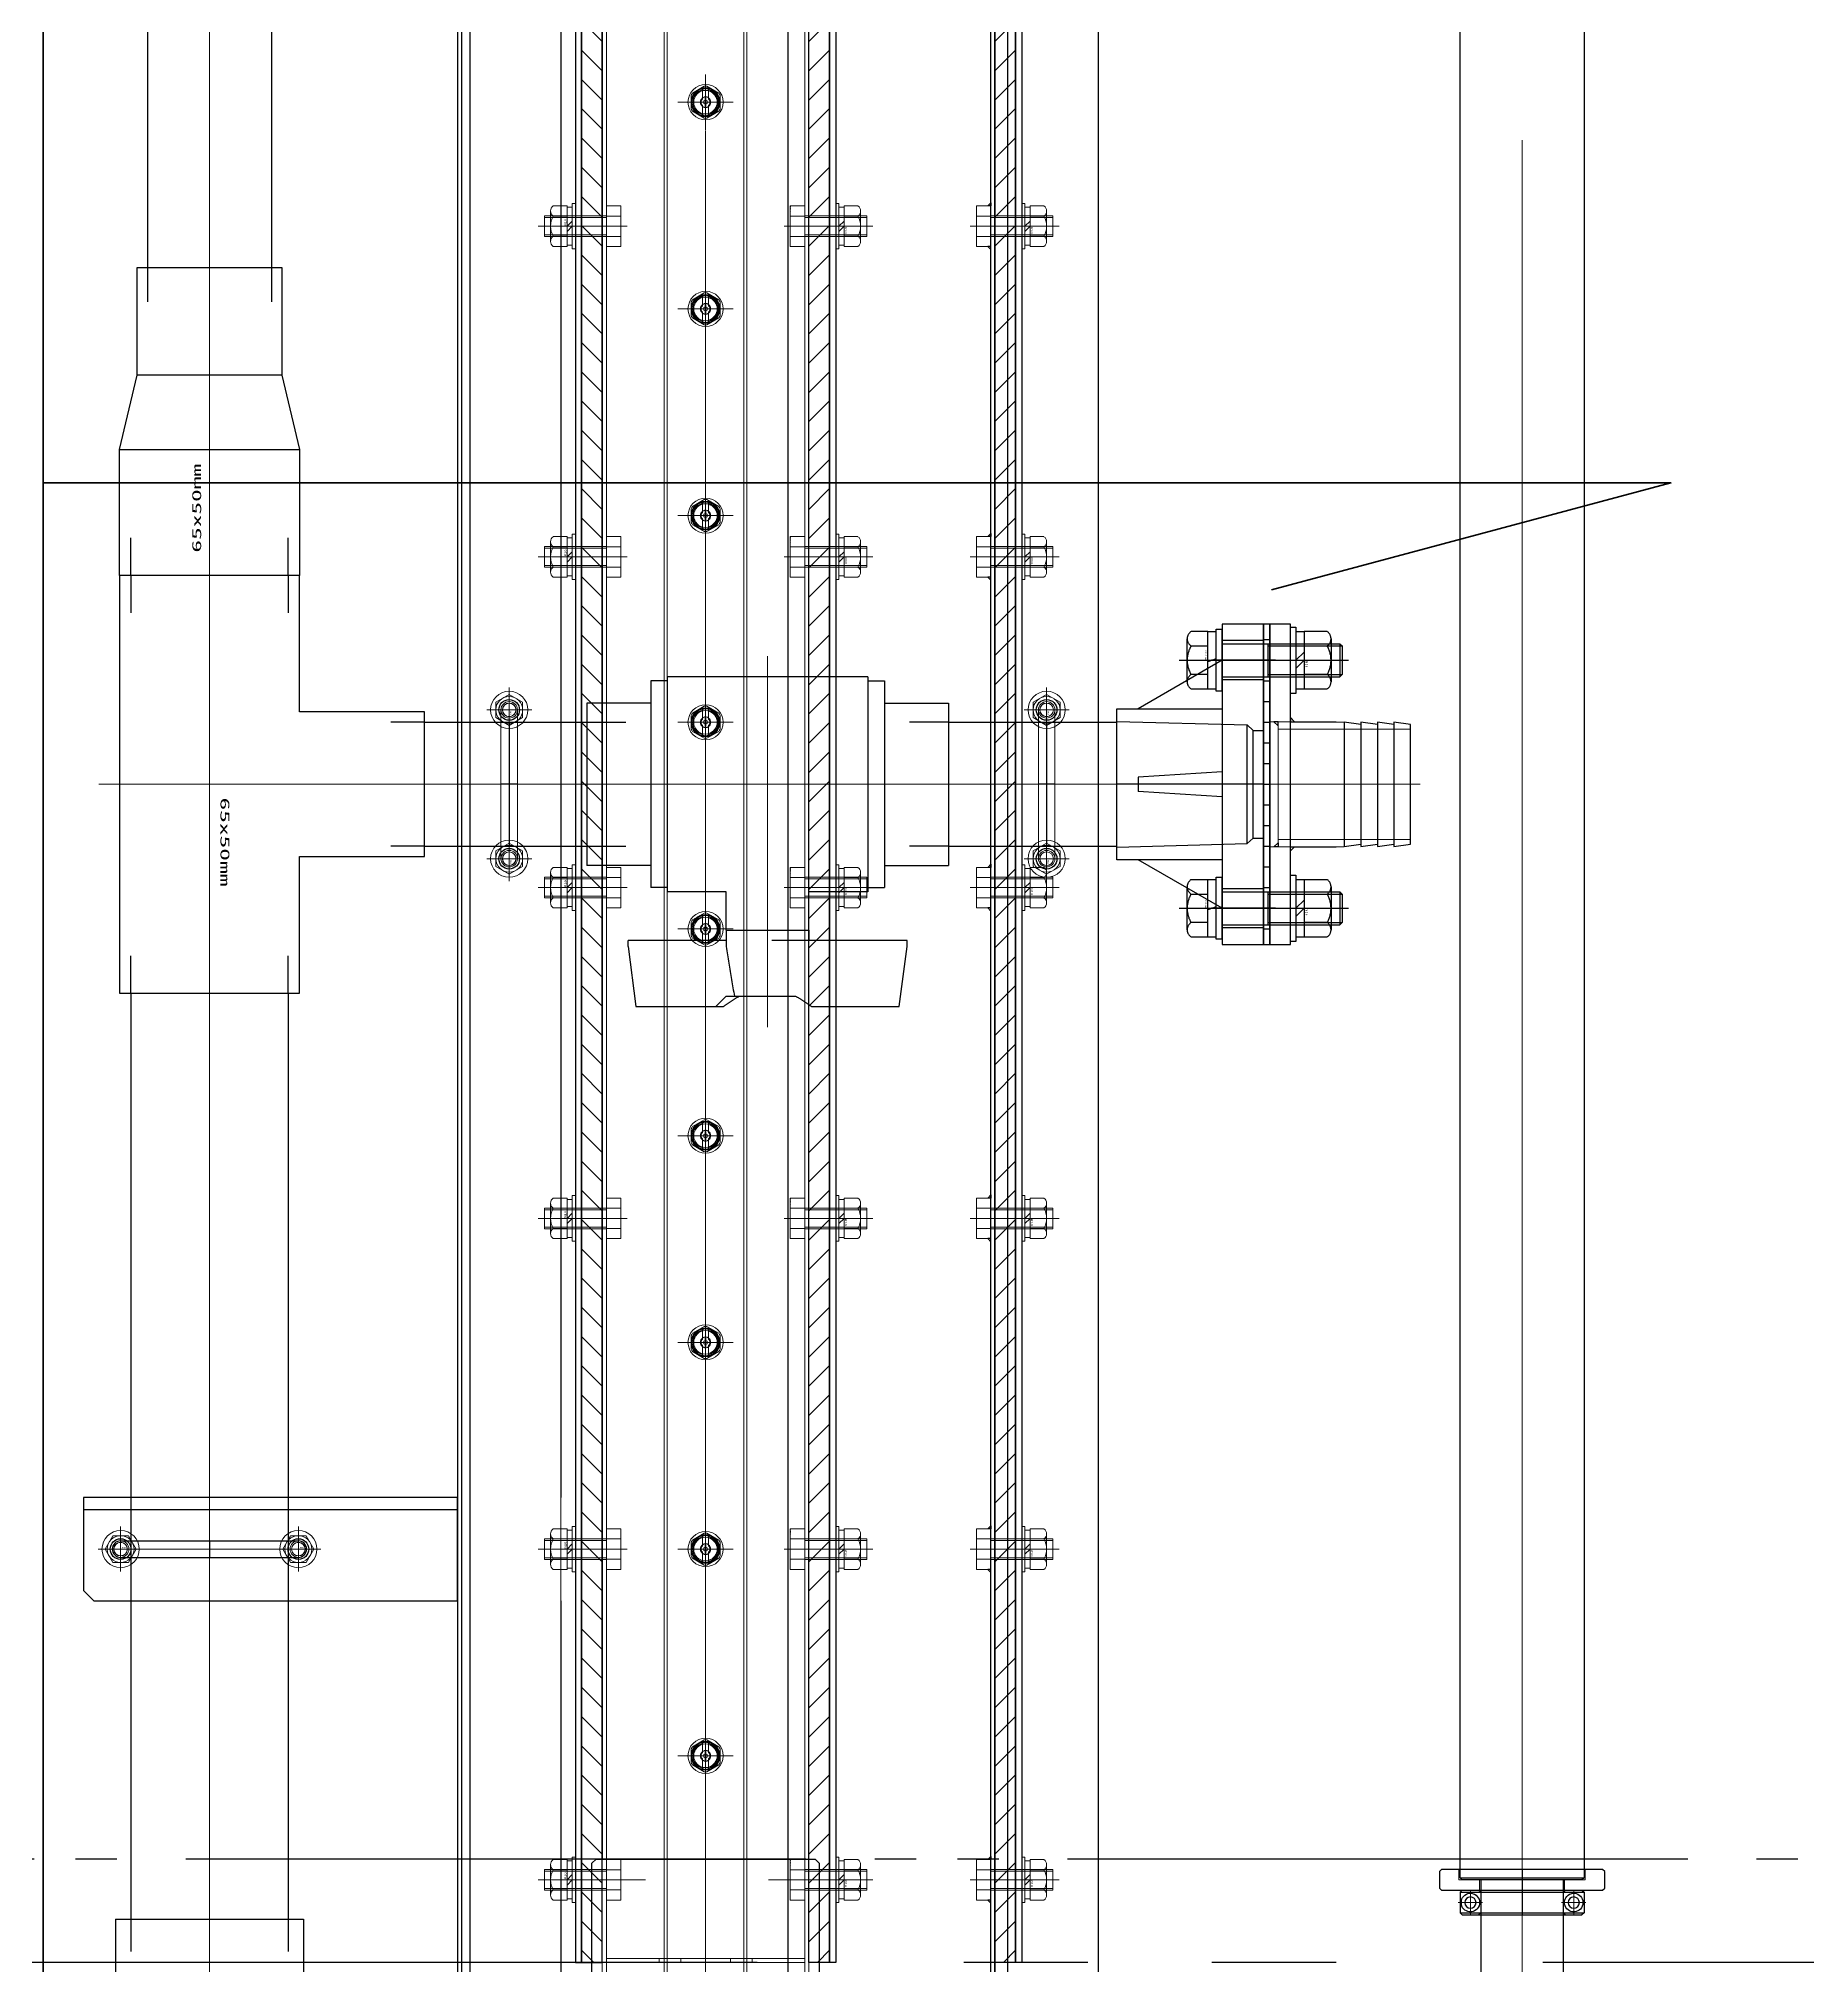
# Model space of a CAD drawing. Units: millimetres at full size. Extents: x -18456 to 18937, y -12290 to 13871.
# Drawn here: x -479 to 2088, y 2220 to 5016 of the extents above; entities that cross this region are included whole.
import ezdxf
from ezdxf.enums import TextEntityAlignment as Align

# ---------------------------------------------------------------- set-up
doc = ezdxf.new("R2010")
doc.units = ezdxf.units.MM
doc.header["$LTSCALE"] = 100
doc.linetypes.add('CHAIN2', pattern=[12, 9, -1, 1, -1])
doc.linetypes.add('DOUBLE_CHAIN2', pattern=[12.8, 9, -1, 0.6, -0.6, 0.6, -1])
for name, color, linetype in [('0-2_0', 2, 'Continuous'), ('0-3_06_PHANTOM', 2, 'DOUBLE_CHAIN2'), ('0-6_10_DRAFT', 1, 'Continuous')]:
    doc.layers.add(name, color=color, linetype=linetype)
for name, color, linetype, lineweight in [('0-7_05_CENTER', 2, 'CHAIN2', 18), ('0-8_04_HIDDEN', 7, 'Continuous', 18), ('1-0', 30, 'Continuous', 70)]:
    doc.layers.add(name, color=color, linetype=linetype, lineweight=lineweight)
doc.styles.add('ＭＳ ゴシック', font='')
doc.styles.get('ＭＳ ゴシック').set_extended_font_data('MS Gothic')

# ---------------------------------------------------------------- blocks, each defined once
blk = doc.blocks.new('A$C62180693_1_1')
at = {"layer": '0-2_0', "color": 134}
blk.add_lwpolyline([(10, 39), (10, -39), (9, -40), (1, -40), (0, -39), (0, 39), (1, 40), (9, 40)], close=True, dxfattribs=at)
at = {"layer": '0-6_10_DRAFT'}
blk.add_line((0, 0), (10, 0), dxfattribs=at)
at = {"layer": '0-8_04_HIDDEN'}
for p, q in [((0, 30.5), (5, 30.5)), ((5, -30.5), (5, 30.5)), ((5, 20.5), (10, 20.5)), ((5, -20.5), (10, -20.5)), ((0, -30.5), (5, -30.5))]:
    blk.add_line(p, q, dxfattribs=at)
blk = doc.blocks.new('A$C10D23A00_1_1')
at = {"layer": '0-2_0', "color": 134}
for p, q in [((-959, 30), (-959, -30)), ((-960, 20), (-1033, 20)), ((-1033, -20), (-960, -20))]:
    blk.add_line(p, q, dxfattribs=at)
blk.add_lwpolyline([(-959, 30), (959, 30), (960, 29), (960, -29), (959, -30), (-959, -30), (-960, -29), (-960, 29)], close=True, dxfattribs=at)
at = {"layer": '0-7_05_CENTER'}
blk.add_line((1081.54, 0), (-1081.54, 0), dxfattribs=at)
blk = doc.blocks.new('SCSPJ40-12b_1')
at = {"layer": '0-2_0'}
for p, q in [((0, 29), (1, 30)), ((0, 29), (0, -29)), ((1, 30), (1, -30)), ((5.03, 29.39), (6.97, 29.39)), ((11, 30), (11, -30)), ((12, 29), (12, -29)), ((12, 0), (12, 0)), ((0, -29), (1, -30)), ((5.03, -29.39), (6.97, -29.39))]:
    blk.add_line(p, q, dxfattribs=at)
for points in [[(1, 30), (11, 30), (12, 29)], [(1, -30), (11, -30), (12, -29)]]:
    blk.add_lwpolyline(points, dxfattribs=at)
for centre in [(6, 25), (6, -25)]:
    blk.add_circle(centre, 2.75, dxfattribs=at)
for centre, start, end in [((6, 25), 102.46791, 77.53209), ((6, -25), 282.46791, 257.53209)]:
    blk.add_arc(centre, 4.5, start, end, dxfattribs=at)
at = {"layer": '0-6_10_DRAFT'}
blk.add_line((0, 0), (12, 0), dxfattribs=at)
at = {"layer": '0-7_05_CENTER'}
for p, q in [((6, 19.17), (6, 30.83)), ((0.17, 25), (11.83, 25)), ((0.17, -25), (11.83, -25)), ((6, -19.17), (6, -30.83))]:
    blk.add_line(p, q, dxfattribs=at)
at = {"layer": '0-8_04_HIDDEN', "color": 2}
for p, q in [((1, 20), (0, 21)), ((1, -20), (0, -21)), ((1, -20), (11, -20)), ((11, -20), (12, -21))]:
    blk.add_line(p, q, dxfattribs=at)
blk.add_lwpolyline([(1, 20), (11, 20), (12, 21)], dxfattribs=at)
blk = doc.blocks.new('A$C199C2282_1')
at = {"layer": '0-2_0', "xscale": -1}
for name, p in [('A$C62180693_1_1', (95, 84.9)), ('SCSPJ40-12b_1', (85, 84.9))]:
    blk.add_blockref(name, p, dxfattribs=at)
at = {"layer": '0-2_0'}
blk.add_blockref('A$C10D23A00_1_1', (1050, 84.9), dxfattribs=at)
blk = doc.blocks.new('A$C73951639_1_1')
at = {"layer": '0-3_06_PHANTOM', "color": 7}
for p, q in [((32, 30.25), (36, 30.05)), ((10, -30.25), (32, -30.25)), ((32, -30.25), (36, -30.05))]:
    blk.add_line(p, q, dxfattribs=at)
for points in [[(10, 77.5), (0, 77.5), (0, -77.5), (10, -77.5)], [(68, 28.95), (60, 30.05), (60, -30.05), (68, -28.95)]]:
    blk.add_lwpolyline(points, close=True, dxfattribs=at)
at = {"layer": '0-3_06_PHANTOM', "color": 3}
for points in [[(4, 30.25), (2, 30.25), (4, 28.25)], [(10, 30.25), (12, 30.25), (10, 32.25)], [(4, -30.25), (2, -30.25), (4, -28.25)], [(10, -30.25), (12, -30.25), (10, -32.25)]]:
    blk.add_lwpolyline(points, close=True, dxfattribs=at)
at = {"layer": '0-3_06_PHANTOM', "color": 7}
for points in [[(10, -30.25), (10, 30.25), (32, 30.25)], [(44, 28.95), (36, 30.05), (36, -30.05), (44, -28.95)], [(52, 28.95), (44, 30.05), (44, -30.05), (52, -28.95)], [(60, 28.95), (52, 30.05), (52, -30.05), (60, -28.95)]]:
    blk.add_lwpolyline(points, dxfattribs=at)
at = {"layer": '0-7_05_CENTER'}
for p, q in [((-8.05, 60), (18.04, 60)), ((0, 0), (72.72, 0)), ((68, 0), (10, 0)), ((-8.05, -60), (18.04, -60))]:
    blk.add_line(p, q, dxfattribs=at)
at = {"layer": '0-8_04_HIDDEN'}
for p, q in [((10, 30.25), (0, 30.25)), ((4, -30.25), (4, 30.25)), ((4, 26.75), (68, 26.75)), ((4, -26.75), (68, -26.75)), ((10, -30.25), (0, -30.25))]:
    blk.add_line(p, q, dxfattribs=at)
blk = doc.blocks.new('A$C4CA70B29_1_1')
at = {"layer": '0-3_06_PHANTOM', "color": 3, "linetype": 'Continuous'}
for p, q in [((-3, 70), (0, 70)), ((-3, 60), (0, 60)), ((-3, 50), (0, 50)), ((-3, 40), (0, 40)), ((-3, 30), (0, 30)), ((-3, 20), (0, 20)), ((-3, 10), (0, 10)), ((-3, 0), (0, 0)), ((-3, -10), (0, -10)), ((-3, -20), (0, -20)), ((-3, -30), (0, -30)), ((-3, -40), (0, -40)), ((-3, -50), (0, -50)), ((-3, -60), (0, -60)), ((-3, -70), (0, -70))]:
    blk.add_line(p, q, dxfattribs=at)
at = {"layer": '0-3_06_PHANTOM', "color": 3}
blk.add_lwpolyline([(0, 77.5), (-3, 77.5), (-3, -77.5), (0, -77.5)], close=True, dxfattribs=at)
blk = doc.blocks.new('M16Nza_1_1')
at = {"layer": '0-3_06_PHANTOM', "color": 7}
for p, q in [((-10.39, 19.6), (10.39, 19.6)), ((-13.85, 17.74), (-13.85, 6.6)), ((-6.92, 6.6), (-6.92, 17.74)), ((6.93, 17.74), (6.93, 6.6)), ((13.85, 6.6), (13.85, 17.74)), ((-4, 6.6), (0, 2.6)), ((0, 6.6), (4, 2.6)), ((14, 6.6), (14, 2.6))]:
    blk.add_line(p, q, dxfattribs=at)
at = {"layer": '0-3_06_PHANTOM', "color": 7, "linetype": 'CHAIN2'}
blk.add_line((0, 0), (0, 19.6), dxfattribs=at)
at = {"layer": '0-3_06_PHANTOM', "color": 7}
blk.add_lwpolyline([(-16, 2.6), (16, 2.6), (16, 0), (-16, 0)], close=True, dxfattribs=at)
blk.add_lwpolyline([(-14, 2.6), (-14, 6.6), (14, 6.6)], dxfattribs=at)
for centre, radius, start, end in [((-10.39, 15.44), 4.16, 33.626, 146.374), ((0, 5.75), 13.85, 60, 120), ((10.39, 15.44), 4.16, 33.626, 146.374)]:
    blk.add_arc(centre, radius, start, end, dxfattribs=at)
at = {"layer": '0-6_10_DRAFT', "style": 'ＭＳ ゴシック', "width": 0.6}
blk.add_text('Ｍ１６', height=1.257, dxfattribs=at).set_placement((0.41, 6.78), align=Align.BOTTOM_LEFT)
blk = doc.blocks.new('A$C598F6B99_1')
at = {"layer": '0-3_06_PHANTOM', "color": 7, "linetype": 'CHAIN2'}
blk.add_line((0, 20.91), (0, -61), dxfattribs=at)
at = {"layer": '0-3_06_PHANTOM', "color": 7}
for p, q in [((-13.85, 15.14), (-13.85, 7)), ((-10.39, 17), (10.39, 17)), ((-6.92, 7), (-6.92, 15.14)), ((6.92, 15.14), (6.92, 7)), ((13.85, 7), (13.85, 15.14)), ((-15, 0), (-15, 3)), ((-15, 3), (15, 3)), ((-15, 0), (15, 0)), ((-14, 3), (-14, 7)), ((-14, 7), (14, 7)), ((-8, 0), (-8, -56.92)), ((0.73, 3), (-0.73, 7)), ((8, 0), (8, -56.92)), ((14, 7), (14, 3)), ((15, 3), (15, 0)), ((8, -22), (-8, -22)), ((-6.92, -22), (-6.92, -58)), ((6.92, -22), (6.92, -58))]:
    blk.add_line(p, q, dxfattribs=at)
for points in [[(8, -56.92), (-8, -56.92), (-6.92, -58)], [(8, -56.92), (6.92, -58), (-6.92, -58)]]:
    blk.add_lwpolyline(points, dxfattribs=at)
for centre, radius, start, end in [((-10.39, 12.84), 4.16, 33.626, 146.374), ((0, 3.15), 13.85, 60, 120), ((10.39, 12.84), 4.16, 33.626, 146.374)]:
    blk.add_arc(centre, radius, start, end, dxfattribs=at)
at = {"layer": '0-6_10_DRAFT', "style": 'ＭＳ ゴシック', "width": 1.5}
blk.add_text('M16x65', height=0.733, dxfattribs=at).set_placement((0.41, 7.48), align=Align.BOTTOM_LEFT)
blk = doc.blocks.new('TSフランジ-JIS10K-50mmb')
at = {"layer": '0-3_06_PHANTOM'}
for p, q in [((-36.5, 71), (36.5, 71)), ((-36.5, 20), (-36.5, 71)), ((36.5, 71), (36.5, 20)), ((-60, 20), (-36.5, 60.7)), ((-6, 20), (-3.5, 60.7)), ((3.5, 60.7), (-3.5, 60.7)), ((6, 20), (3.5, 60.7)), ((60, 20), (36.5, 60.7)), ((77.5, 20), (-77.5, 20)), ((-77.5, 20), (-77.5, 0)), ((77.5, 0), (77.5, 20)), ((-77.5, 0), (77.5, 0))]:
    blk.add_line(p, q, dxfattribs=at)
at = {"layer": '0-3_06_PHANTOM', "linetype": 'CHAIN2'}
for p, q in [((0, 0), (0, 71)), ((-60, -5.65), (-60, 25.28)), ((60, -5.65), (60, 25.28))]:
    blk.add_line(p, q, dxfattribs=at)
at = {"layer": '0-3_06_PHANTOM', "linetype": 'Continuous'}
for p, q in [((-69.5, 0), (-69.5, 20)), ((-50.5, 0), (-50.5, 20)), ((50.5, 0), (50.5, 20)), ((69.5, 0), (69.5, 20))]:
    blk.add_line(p, q, dxfattribs=at)
at = {"layer": '0-6_10_DRAFT'}
for p, q in [((-26, 5), (-26, 0)), ((26, 5), (26, 0))]:
    blk.add_line(p, q, dxfattribs=at)
for points in [[(-30.4, 71), (-28.7, 8), (28.7, 8)], [(30.4, 71), (28.7, 8), (26, 5)], [(-28.7, 8), (-26, 5), (26, 5)]]:
    blk.add_lwpolyline(points, dxfattribs=at)
blk = doc.blocks.new('A$C3D25287D_1_1')
at = {"layer": '0-3_06_PHANTOM', "color": 7}
for p, q in [((0, 30), (81.5, 30)), ((0, -30), (81.5, -30))]:
    blk.add_line(p, q, dxfattribs=at)
at = {"layer": '0-7_05_CENTER'}
blk.add_line((0, 0), (136.5, 0), dxfattribs=at)
at = {"layer": '0-3_06_PHANTOM'}
for name, p, rotation in [('TSフランジ-JIS10K-50mmb', (152.5, 0), 90), ('A$C598F6B99_1', (132.5, 60), 90), ('M16Nza_1_1', (165.5, 60), 270), ('A$C598F6B99_1', (132.5, -60), 90), ('M16Nza_1_1', (165.5, -60), 270)]:
    blk.add_blockref(name, p, dxfattribs=dict(at, rotation=rotation))
for name in ['A$C73951639_1_1', 'A$C4CA70B29_1_1']:
    blk.add_blockref(name, (155.5, 0), dxfattribs=at)
blk = doc.blocks.new('径違いソケット(RS)-65mm×50mma_1_1')
at = {"layer": '0-3_06_PHANTOM'}
for p, q in [((0, -43.5), (0, 43.5)), ((0, 43.5), (61, 43.5)), ((61, 43.5), (97, 35)), ((61, 43.5), (61, -43.5)), ((97, -35), (97, 35)), ((97, -35), (61, -43.5)), ((149, -35), (97, -35)), ((61, -43.5), (0, -43.5))]:
    blk.add_line(p, q, dxfattribs=at)
blk.add_lwpolyline([(97, 35), (149, 35), (149, -35)], dxfattribs=at)
at = {"layer": '0-6_10_DRAFT'}
for p, q in [((0, 38), (18.24, 38)), ((149, 30), (132.36, 30)), ((149, -30), (132.36, -30)), ((0, -38), (18.24, -38))]:
    blk.add_line(p, q, dxfattribs=at)
at = {"layer": '0-7_05_CENTER'}
blk.add_line((149, 0), (0, 0), dxfattribs=at)
at = {"layer": '0-6_10_DRAFT', "style": 'ＭＳ ゴシック', "width": 2.05}
blk.add_text('65x50mm', height=4.399, dxfattribs=at).set_placement((11.07, 2.71), align=Align.BOTTOM_LEFT)
blk = doc.blocks.new('径違いチーズ(TS-T)-65mm×50mma_1_1')
at = {"layer": '0-3_06_PHANTOM'}
for p, q in [((-35, 104), (-35, 43.5)), ((35, 104), (-35, 104)), ((35, 43.5), (35, 104)), ((-101, 43.5), (-101, -43.5)), ((-35, 43.5), (-101, 43.5)), ((101, 43.5), (35, 43.5)), ((101, -43.5), (101, 43.5)), ((-101, -43.5), (101, -43.5))]:
    blk.add_line(p, q, dxfattribs=at)
at = {"layer": '0-6_10_DRAFT'}
for p, q in [((-30, 104), (-30, 87.77)), ((30, 104), (30, 87.77)), ((-101, 38), (-82.99, 38)), ((101, 38), (82.99, 38)), ((-101, -38), (-82.99, -38)), ((101, -38), (82.99, -38))]:
    blk.add_line(p, q, dxfattribs=at)
at = {"layer": '0-7_05_CENTER'}
for p, q in [((0, -53.5), (0, 104)), ((-101, 0), (101, 0))]:
    blk.add_line(p, q, dxfattribs=at)
at = {"layer": '0-6_10_DRAFT', "style": 'ＭＳ ゴシック', "width": 2.05}
blk.add_text('65x50mm', height=4.399, dxfattribs=at).set_placement((6.39, 4.01), align=Align.BOTTOM_LEFT)
blk = doc.blocks.new('プレハブジョイント-ソケット形-65mma_1_1')
at = {"layer": '0-3_06_PHANTOM'}
for p, q in [((-60, 66.5), (-102, 66.5)), ((-102, -66.5), (-102, 66.5)), ((-60, -66.5), (-60, 66.5)), ((-102, 57), (-112, 57)), ((-112, 57), (-112, -57)), ((-60, 64), (-56.34, 62.38)), ((-51, -54.15), (-51, 54.15)), ((-164, 45.5), (-118, 45.5)), ((-164, -45.5), (-164, 45.5)), ((0, 44), (-51, 44)), ((0, -44), (0, 44)), ((-164, -45.5), (-118, -45.5)), ((-51, -44), (0, -44)), ((-102, -57), (-112, -57)), ((-60, -64), (-56.34, -62.38)), ((-102, -66.5), (-60, -66.5))]:
    blk.add_line(p, q, dxfattribs=at)
for centre, radius, start, end in [((-60, 54.15), 9, 0, 66.03751), ((-118, 51.5), 6, 270, 0), ((-118, -51.5), 6, 0, 90), ((-60, -54.15), 9, 293.96249, 0)]:
    blk.add_arc(centre, radius, start, end, dxfattribs=at)
at = {"layer": '0-6_10_DRAFT'}
for p, q in [((-164, 38), (-148.37, 38)), ((-15.63, 38), (0, 38)), ((-164, -38), (-148.37, -38)), ((-15.63, -38), (0, -38))]:
    blk.add_line(p, q, dxfattribs=at)
at = {"layer": '0-7_05_CENTER'}
blk.add_line((0, 0), (-164, 0), dxfattribs=at)
at = {"layer": '0-6_10_DRAFT', "style": 'ＭＳ ゴシック', "width": 2.2}
blk.add_text('65mm', height=4.399, dxfattribs=at).set_placement((-38.32, 2.86), align=Align.BOTTOM_LEFT)
blk = doc.blocks.new('コンパクトボールバルブ27型-ソケット形-50mma_1_1')
at = {"layer": '0-3_06_PHANTOM'}
for p, q in [((-67.5, 78.5), (-63.68, 107.5)), ((-63.68, 107.5), (-21.3, 107.5)), ((-25, 107.5), (-20, 102.5)), ((-20, 102.5), (13.53, 102.5)), ((-67.5, 78.5), (-67.5, 75.5)), ((-20, 75.5), (-67.5, 75.5)), ((-20, 70.5), (-20, 78.5)), ((67.5, 75.5), (2.09, 75.5)), ((20, 70.5), (20, 75.5)), ((67.5, 78.5), (67.5, 75.5)), ((-20, 70.5), (-20, 52)), ((-20, 70.5), (20, 70.5)), ((20, 70.5), (20, 52)), ((-56.5, -50), (-56.5, 50)), ((-48.5, 50), (-56.5, 50)), ((-20, 52), (-48.5, 52)), ((-48.5, -52), (-48.5, 52)), ((48.5, 52), (20, 52)), ((48.5, -52), (48.5, 52)), ((48.5, 50), (56.5, 50)), ((56.5, -50), (56.5, 50)), ((-87.5, -39.25), (-87.5, 39.25)), ((-56.5, 39.25), (-87.5, 39.25)), ((56.5, 39.25), (87.5, 39.25)), ((87.5, -39.25), (87.5, 39.25)), ((-56.5, -39.25), (-87.5, -39.25)), ((56.5, -39.25), (87.5, -39.25)), ((-48.5, -50), (-56.5, -50)), ((48.5, -52), (-48.5, -52)), ((48.5, -50), (56.5, -50))]:
    blk.add_line(p, q, dxfattribs=at)
for points in [[(-13.53, 102.5), (-13.78, 102.64), (-14.03, 102.78), (-14.29, 102.92), (-14.54, 103.06), (-14.79, 103.2), (-15.04, 103.35), (-15.29, 103.49), (-15.54, 103.64), (-15.79, 103.79), (-16.03, 103.94), (-16.28, 104.09), (-16.52, 104.24), (-16.77, 104.4), (-17.01, 104.55), (-17.26, 104.71), (-17.5, 104.86), (-17.74, 105.02), (-17.98, 105.18), (-18.22, 105.34), (-18.46, 105.5), (-18.7, 105.66), (-18.94, 105.83), (-19.18, 105.99), (-19.42, 106.16), (-19.65, 106.32), (-19.89, 106.49), (-20.13, 106.65), (-20.36, 106.82), (-20.6, 106.99), (-20.83, 107.16), (-21.07, 107.33), (-21.3, 107.5)], [(13.53, 102.5), (13.78, 102.64), (14.03, 102.78), (14.29, 102.92), (14.54, 103.06), (14.79, 103.2), (15.04, 103.35), (15.29, 103.49), (15.54, 103.64), (15.79, 103.79), (16.03, 103.94), (16.28, 104.09), (16.52, 104.24), (16.77, 104.4), (17.01, 104.55), (17.26, 104.71), (17.5, 104.86), (17.74, 105.02), (17.98, 105.18), (18.22, 105.34), (18.46, 105.5), (18.7, 105.66), (18.94, 105.83), (19.18, 105.99), (19.42, 106.16), (19.65, 106.32), (19.89, 106.49), (20.13, 106.65), (20.36, 106.82), (20.6, 106.99), (20.83, 107.16), (21.07, 107.33), (21.3, 107.5)], [(21.3, 107.5), (63.68, 107.5), (67.5, 78.5)], [(-20, 78.5), (-19.84, 79.5), (-19.67, 80.5), (-19.51, 81.5), (-19.35, 82.5), (-19.18, 83.5), (-19.02, 84.5), (-18.86, 85.5), (-18.69, 86.5), (-18.53, 87.5), (-18.37, 88.5), (-18.2, 89.5), (-18.04, 90.5), (-17.87, 91.5), (-17.71, 92.5), (-17.55, 93.5), (-17.38, 94.5), (-17.22, 95.5), (-17.06, 96.5), (-16.89, 97.5), (-16.73, 98.5), (-16.57, 99.5), (-16.4, 100.5), (-16.24, 101.5), (-16.08, 102.5)]]:
    blk.add_lwpolyline(points, dxfattribs=at)
at = {"layer": '0-6_10_DRAFT'}
for p, q in [((-87.5, 30), (-68.63, 30)), ((87.5, 30), (68.63, 30)), ((-87.5, -30), (-68.63, -30)), ((87.5, -30), (68.63, -30))]:
    blk.add_line(p, q, dxfattribs=at)
at = {"layer": '0-7_05_CENTER'}
for p, q in [((0, -62), (0, 117.5)), ((87.5, 0), (-87.5, 0))]:
    blk.add_line(p, q, dxfattribs=at)
blk = doc.blocks.new('A$C3C656437_1_1')
at = {"layer": '0-3_06_PHANTOM', "color": 7}
for p, q in [((549, 1958), (101, 1958)), ((1414, 1950), (900, 1950)), ((1414, 1890), (900, 1890)), ((549, 1882), (101, 1882)), ((620, 1816), (620, 1737.5)), ((680, 1816), (680, 1737.5))]:
    blk.add_line(p, q, dxfattribs=at)
at = {"layer": '0-6_10_DRAFT'}
for p, q in [((680, 1775), (620, 1775)), ((680, 1515), (620, 1515))]:
    blk.add_line(p, q, dxfattribs=at)
at = {"layer": '0-7_05_CENTER'}
for p, q in [((549, 1920), (-93, 1920)), ((1414, 1920), (900, 1920)), ((650, 1816), (650, 1737.5))]:
    blk.add_line(p, q, dxfattribs=at)
at = {"layer": '0-3_06_PHANTOM'}
for name, p, rotation in [('プレハブジョイント-ソケット形-65mma_1_1', (-63, 1920), 180), ('径違いチーズ(TS-T)-65mm×50mma_1_1', (650, 1920), 180), ('A$C3D25287D_1_1', (650, 1562.5), 270)]:
    blk.add_blockref(name, p, dxfattribs=dict(at, rotation=rotation))
blk.add_blockref('径違いソケット(RS)-65mm×50mma_1_1', (751, 1920), dxfattribs=at)
at = {"layer": '0-3_06_PHANTOM', "xscale": -1, "rotation": 90}
blk.add_blockref('コンパクトボールバルブ27型-ソケット形-50mma_1_1', (650, 1650), dxfattribs=at)
blk = doc.blocks.new('8b_1_1')
at = {"layer": '0-8_04_HIDDEN', "color": 2, "linetype": 'CHAIN2'}
for p, q in [((0, -10.87), (0, 10.87)), ((10.87, 0), (-10.87, 0))]:
    blk.add_line(p, q, dxfattribs=at)
at = {"layer": '0-8_04_HIDDEN', "color": 2}
for p, q in [((-3.75, 6.49), (-7.5, 0)), ((-7.5, 0), (-3.75, -6.49)), ((3.75, 6.49), (-3.75, 6.49)), ((3.75, 6.49), (-3.75, 6.49)), ((7.5, 0), (3.75, 6.49)), ((3.75, -6.49), (7.5, 0)), ((-3.75, -6.49), (3.75, -6.49)), ((-3.75, -6.49), (3.75, -6.49))]:
    blk.add_line(p, q, dxfattribs=at)
for points in [[(-3.75, 6.49), (-7.5, 0), (-3.75, -6.49)], [(3.75, -6.49), (7.5, 0), (3.75, 6.49)]]:
    blk.add_lwpolyline(points, dxfattribs=at)
for radius in [9, 6.5, 4, 3.25]:
    blk.add_circle((0, 0), radius, dxfattribs=at)
at = {"layer": '0-6_10_DRAFT', "style": 'ＭＳ ゴシック', "width": 1.75}
blk.add_text('M8', height=0.733, dxfattribs=at).set_placement((0.76, 0.14), align=Align.BOTTOM_LEFT)
blk = doc.blocks.new('A$C097F7B44_1_1')
at = {"layer": '0-2_0'}
for p, q in [((-86, 4), (0, 4)), ((-86, -4), (0, -4))]:
    blk.add_line(p, q, dxfattribs=at)
at = {"layer": '0-2_0', "color": 134}
for centre, start, end in [((-86, 0), 90, 270), ((0, 0), 270, 90)]:
    blk.add_arc(centre, 4, start, end, dxfattribs=at)
at = {"layer": '0-6_10_DRAFT'}
blk.add_line((-43, 4), (-43, -4), dxfattribs=at)
at = {"layer": '0-7_05_CENTER'}
for p, q in [((6.64, 0), (-92.64, 0)), ((-86, -6.7), (-86, 6.7)), ((0, -6.7), (0, 6.7))]:
    blk.add_line(p, q, dxfattribs=at)
at = {"layer": '0-8_04_HIDDEN', "color": 2}
for centre in [(-86, 0), (0, 0)]:
    blk.add_circle(centre, 3.32, dxfattribs=at)
for centre, start, end in [((-86, 0), 270, 90), ((0, 0), 90, 270)]:
    blk.add_arc(centre, 4, start, end, dxfattribs=at)
at = {"layer": '0-8_04_HIDDEN'}
for p in [(-86, 0), (0, 0)]:
    blk.add_blockref('8b_1_1', p, dxfattribs=at)
blk = doc.blocks.new('A$C668E7CA1_1_1')
at = {"layer": '0-6_10_DRAFT'}
blk.add_line((0, 4), (0, -4), dxfattribs=at)
at = {"layer": '0-7_05_CENTER'}
for p, q in [((42.64, 0), (-42.64, 0)), ((-36, -6.7), (-36, 6.7)), ((36, -6.7), (36, 6.7))]:
    blk.add_line(p, q, dxfattribs=at)
at = {"layer": '0-8_04_HIDDEN', "color": 2}
for p, q in [((-36, 4), (36, 4)), ((-36, -4), (36, -4))]:
    blk.add_line(p, q, dxfattribs=at)
for centre in [(-36, 0), (36, 0)]:
    blk.add_circle(centre, 3.32, dxfattribs=at)
at = {"layer": '0-8_04_HIDDEN'}
for centre, start, end in [((-36, 0), 90, 270), ((36, 0), 270, 90)]:
    blk.add_arc(centre, 4, start, end, dxfattribs=at)
at = {"layer": '0-8_04_HIDDEN', "color": 2}
for centre, start, end in [((-36, 0), 270, 90), ((36, 0), 90, 270)]:
    blk.add_arc(centre, 4, start, end, dxfattribs=at)
blk = doc.blocks.new('A$C491D668A_1_1')
at = {"layer": '0-2_0'}
for p in [(-72, 0), (0, 0)]:
    blk.add_blockref('8b_1_1', p, dxfattribs=at)
at = {"layer": '0-8_04_HIDDEN'}
blk.add_blockref('A$C668E7CA1_1_1', (-36, 0), dxfattribs=at)
blk = doc.blocks.new('A$C457F5408_1_1')
at = {"layer": '0-2_0', "color": 134}
for p, q in [((15, 2120), (15, 275)), ((-35, 2075), (-35, 25)), ((-29, 2075), (-29, 25)), ((225, 2075), (225, 25)), ((231, 2075), (231, 25)), ((275, 2075), (275, 25)), ((-35, 269), (-216, 269)), ((15, 225), (15, -20))]:
    blk.add_line(p, q, dxfattribs=at)
blk.add_lwpolyline([(-35, 225), (-35, 275), (-216, 275), (-216, 230), (-211, 225)], close=True, dxfattribs=at)
for centre in [(-10, 656), (250, 656), (-10, 584), (250, 584), (-198, 250), (-112, 250)]:
    blk.add_circle(centre, 5, dxfattribs=at)
at = {"layer": '0-7_05_CENTER'}
for p, q in [((-10, 665.34), (-10, 646.66)), ((250, 665.34), (250, 646.66)), ((-0.66, 656), (-19.34, 656)), ((259.34, 656), (240.66, 656)), ((-10, 593.34), (-10, 574.66)), ((250, 593.34), (250, 574.66)), ((-0.66, 584), (-19.34, 584)), ((259.34, 584), (240.66, 584)), ((-198, 240.66), (-198, 259.34)), ((-112, 240.66), (-112, 259.34)), ((-207.34, 250), (-188.66, 250)), ((-121.34, 250), (-102.66, 250))]:
    blk.add_line(p, q, dxfattribs=at)
at = {"layer": '0-8_04_HIDDEN'}
blk.add_line((15, 275), (15, 225), dxfattribs=at)
blk = doc.blocks.new('A$C54E27890_1')
at = {"layer": '0-2_0'}
for name, p, rotation in [('A$C457F5408_1_1', (0, -17), 270), ('A$C097F7B44_1_1', (250, 95), 270), ('A$C491D668A_1_1', (584, -7), 180), ('A$C491D668A_1_1', (584, -267), 180)]:
    blk.add_blockref(name, p, dxfattribs=dict(at, rotation=rotation))
blk = doc.blocks.new('M10Nza_1_1')
at = {"layer": '0-8_04_HIDDEN'}
for p, q in [((-9.8, 4), (-9.8, 10.69)), ((-7.35, 12), (7.35, 12)), ((-4.9, 4), (-4.9, 10.69)), ((4.9, 10.69), (4.9, 4)), ((9.8, 10.69), (9.8, 4)), ((-9.8, 4), (9.8, 4)), ((-9.2, 1.5), (-9.2, 4)), ((0, 1.5), (-2.5, 4)), ((0, 4), (2.5, 1.5)), ((9.2, 4), (9.2, 1.5))]:
    blk.add_line(p, q, dxfattribs=at)
at = {"layer": '0-8_04_HIDDEN', "linetype": 'CHAIN2'}
blk.add_line((0, 12), (0, 0), dxfattribs=at)
at = {"layer": '0-8_04_HIDDEN'}
blk.add_lwpolyline([(-11, 1.5), (11, 1.5), (11, 0), (-11, 0)], close=True, dxfattribs=at)
for centre, radius, start, end in [((-7.35, 9.06), 2.94, 33.626, 146.374), ((0, 2.2), 9.8, 60, 120), ((7.35, 9.06), 2.94, 33.626, 146.374)]:
    blk.add_arc(centre, radius, start, end, dxfattribs=at)
at = {"layer": '0-6_10_DRAFT', "style": 'ＭＳ ゴシック', "width": 1.8}
blk.add_text('M10', height=0.916, dxfattribs=at).set_placement((0.26, 4.12), align=Align.BOTTOM_LEFT)
blk = doc.blocks.new('A$C742A68D0_1')
at = {"layer": '0-8_04_HIDDEN', "linetype": 'CHAIN2'}
blk.add_line((0, -33), (0, 10), dxfattribs=at)
at = {"layer": '0-8_04_HIDDEN'}
for p, q in [((-9.81, 7), (9.81, 7)), ((-9.81, 0), (-9.81, 7)), ((-9.81, 0), (9.81, 0)), ((-5, -30), (-5, 0)), ((-4.91, 0), (-4.91, 7)), ((-4.19, -30), (-4.19, 0)), ((4.19, -30), (4.19, 0)), ((4.91, 0), (4.91, 7)), ((5, -30), (5, 0)), ((9.81, 0), (9.81, 7)), ((-5, -30), (5, -30))]:
    blk.add_line(p, q, dxfattribs=at)
at = {"layer": '0-6_10_DRAFT', "style": 'ＭＳ ゴシック', "width": 1.85}
blk.add_text('BT-M10x30L', height=0.22, dxfattribs=at).set_placement((6.81, 6.66), align=Align.BOTTOM_LEFT)
blk = doc.blocks.new('A$C0B00724F_1')
at = {"layer": '0-2_0', "color": 134}
for p, q in [((1980, 90), (80, 90)), ((80, -10), (1980, -10))]:
    blk.add_line(p, q, dxfattribs=at)
blk.add_lwpolyline([(78, -15), (-18, -15), (-20, -13), (-20, 93), (-18, 95), (78, 95), (80, 93), (80, -13)], close=True, dxfattribs=at)
at = {"layer": '0-7_05_CENTER'}
for p, q in [((230, 95.46), (230, 82.43)), ((390, 95.46), (390, 82.43)), ((550, 95.46), (550, 82.43)), ((710, 95.46), (710, 82.43)), ((870, 95.46), (870, 82.43)), ((70, 69.08), (70, 82.43)), ((16.24, 40), (2043.76, 40)), ((70, 9.54), (70, -2.43)), ((230, -15.46), (230, -2.43)), ((390, -15.46), (390, -2.43)), ((550, -15.46), (550, -2.43)), ((710, -15.46), (710, -2.43)), ((870, -15.46), (870, -2.43))]:
    blk.add_line(p, q, dxfattribs=at)
at = {"layer": '0-8_04_HIDDEN'}
for p, q in [((2035, 88), (25, 88)), ((30, 88), (30, -8)), ((32, 88), (32, -8)), ((30, 62.5), (32, 62.5)), ((30, 52), (32, 52)), ((30, 28), (32, 28)), ((30, 17.5), (32, 17.5)), ((25, -8), (2035, -8)), ((25, -10), (80, -10))]:
    blk.add_line(p, q, dxfattribs=at)
blk.add_lwpolyline([(80, 90), (25, 90), (25, -10)], dxfattribs=at)
at = {"layer": '0-8_04_HIDDEN', "rotation": 180}
for p in [(70, 88), (230, 88), (390, 88), (550, 88), (710, 88), (870, 88)]:
    blk.add_blockref('A$C742A68D0_1', p, dxfattribs=at)
at = {"layer": '0-8_04_HIDDEN'}
for p in [(70, -8), (230, -8), (390, -8), (550, -8), (710, -8), (870, -8)]:
    blk.add_blockref('A$C742A68D0_1', p, dxfattribs=at)
blk = doc.blocks.new('A$C6E8C5BCD_1')
at = {"layer": '0-2_0', "color": 3}
for p, q in [((-979.95, -10), (-989.95, 0)), ((-965.81, -10), (-975.81, 0)), ((-951.67, -10), (-961.67, 0)), ((-937.52, -10), (-947.52, 0)), ((-923.38, -10), (-933.38, 0)), ((-909.24, -10), (-919.24, 0)), ((-895.1, -10), (-905.1, 0)), ((-880.95, -10), (-890.95, 0)), ((-866.81, -10), (-876.81, 0)), ((-852.67, -10), (-862.67, 0)), ((-838.53, -10), (-848.53, 0)), ((-824.39, -10), (-834.39, 0)), ((-810.24, -10), (-820.24, 0)), ((-796.1, -10), (-806.1, 0)), ((-781.96, -10), (-791.96, 0)), ((-767.82, -10), (-777.82, 0)), ((-753.68, -10), (-763.68, 0)), ((-739.53, -10), (-749.53, 0)), ((-725.39, -10), (-735.39, 0)), ((-711.25, -10), (-721.25, 0)), ((-697.11, -10), (-707.11, 0)), ((-682.96, -10), (-692.96, 0)), ((-668.82, -10), (-678.82, 0)), ((-654.68, -10), (-664.68, 0)), ((-640.54, -10), (-650.54, 0)), ((-626.4, -10), (-636.4, 0)), ((-612.25, -10), (-622.25, 0)), ((-598.11, -10), (-608.11, 0)), ((-583.97, -10), (-593.97, 0)), ((-569.83, -10), (-579.83, 0)), ((-555.69, -10), (-565.69, 0)), ((-541.54, -10), (-551.54, 0)), ((-527.4, -10), (-537.4, 0)), ((-513.26, -10), (-523.26, 0)), ((-499.12, -10), (-509.12, 0)), ((-484.97, -10), (-494.97, 0)), ((-470.83, -10), (-480.83, 0)), ((-456.69, -10), (-466.69, 0)), ((-442.55, -10), (-452.55, 0)), ((-428.41, -10), (-438.41, 0)), ((-414.26, -10), (-424.26, 0)), ((-400.12, -10), (-410.12, 0)), ((-385.98, -10), (-395.98, 0)), ((-371.84, -10), (-381.84, 0)), ((-357.7, -10), (-367.7, 0)), ((-343.55, -10), (-353.55, 0)), ((-329.41, -10), (-339.41, 0)), ((-315.27, -10), (-325.27, 0)), ((-301.13, -10), (-311.13, 0)), ((-286.98, -10), (-296.98, 0)), ((-272.84, -10), (-282.84, 0)), ((-258.7, -10), (-268.7, 0)), ((-244.56, -10), (-254.56, 0)), ((-230.42, -10), (-240.42, 0)), ((-216.27, -10), (-226.27, 0)), ((-202.13, -10), (-212.13, 0)), ((-187.99, -10), (-197.99, 0)), ((-173.85, -10), (-183.85, 0)), ((-159.71, -10), (-169.71, 0)), ((-145.56, -10), (-155.56, 0)), ((-131.42, -10), (-141.42, 0)), ((-117.28, -10), (-127.28, 0)), ((-103.14, -10), (-113.14, 0)), ((-88.99, -10), (-98.99, 0)), ((-74.85, -10), (-84.85, 0)), ((-60.71, -10), (-70.71, 0)), ((-994.09, -10), (-1000, -4.09))]:
    blk.add_line(p, q, dxfattribs=at)
blk.add_lwpolyline([(1000, 0), (1000, -10), (-1000, -10), (-1000, 0)], close=True, dxfattribs=at)
at = {"layer": '0-7_05_CENTER'}
for p, q in [((-960, 3.94), (-960, -13.51)), ((-800, 3.94), (-800, -13.51)), ((-640, 3.94), (-640, -13.51)), ((-480, 3.94), (-480, -13.51)), ((-320, 3.94), (-320, -13.51)), ((-160, 3.94), (-160, -13.51))]:
    blk.add_line(p, q, dxfattribs=at)
blk = doc.blocks.new('A$C4147621A_1')
at = {"layer": '0-2_0', "color": 134}
blk.add_lwpolyline([(1000, 0), (1000, -3), (-1000, -3), (-1000, 0)], close=True, dxfattribs=at)
at = {"layer": '0-7_05_CENTER'}
for p, q in [((-960, 2.83), (-960, -5.76)), ((-800, 2.83), (-800, -5.76)), ((-640, 2.83), (-640, -5.76)), ((-480, 2.83), (-480, -5.76)), ((-320, 2.83), (-320, -5.76)), ((-160, 2.83), (-160, -5.76))]:
    blk.add_line(p, q, dxfattribs=at)
blk = doc.blocks.new('A$C003B6CA5_1')
at = {"layer": '0-7_05_CENTER'}
for p, q in [((-900, -13.37), (-900, 13.37)), ((-800, -13.37), (-800, 13.37)), ((-700, -13.37), (-700, 13.37)), ((-600, -13.37), (-600, 13.37)), ((-500, -13.37), (-500, 13.37)), ((-400, -13.37), (-400, 13.37)), ((-300, -13.37), (-300, 13.37)), ((-200, -13.37), (-200, 13.37)), ((-100, -13.37), (-100, 13.37)), ((-100, -13.37), (-100, 13.37)), ((-886.63, 0), (-913.37, 0)), ((-786.63, 0), (-813.37, 0)), ((-686.63, 0), (-713.37, 0)), ((-586.63, 0), (-613.37, 0)), ((-486.63, 0), (-513.37, 0)), ((-386.63, 0), (-413.37, 0)), ((-286.63, 0), (-313.37, 0)), ((-186.63, 0), (-213.37, 0)), ((-86.63, 0), (-113.37, 0)), ((-86.63, 0), (-113.37, 0))]:
    blk.add_line(p, q, dxfattribs=at)
at = {"layer": '0-8_04_HIDDEN'}
for p, q in [((1100, 18.5), (-1150, 18.5)), ((-1150, -18.5), (1100, -18.5))]:
    blk.add_line(p, q, dxfattribs=at)
blk.add_lwpolyline([(1100, -20), (-1150, -20), (-1150, 20), (1100, 20)], close=True, dxfattribs=at)
for centre, radius in [((-900, 0), 8.5), ((-900, 0), 7), ((-900, 0), 6.58), ((-900, 0), 5.72), ((-800, 0), 8.5), ((-800, 0), 7), ((-800, 0), 6.58), ((-800, 0), 5.72), ((-700, 0), 8.5), ((-700, 0), 7), ((-700, 0), 6.58), ((-700, 0), 5.72), ((-600, 0), 8.5), ((-600, 0), 7), ((-600, 0), 6.58), ((-600, 0), 5.72), ((-500, 0), 8.5), ((-500, 0), 7), ((-500, 0), 6.58), ((-500, 0), 5.72), ((-400, 0), 8.5), ((-400, 0), 7), ((-400, 0), 6.58), ((-400, 0), 5.72), ((-300, 0), 8.5), ((-300, 0), 7), ((-300, 0), 6.58), ((-300, 0), 5.72), ((-200, 0), 8.5), ((-200, 0), 7), ((-200, 0), 6.58), ((-200, 0), 5.72), ((-100, 0), 8.5), ((-100, 0), 8.5), ((-100, 0), 7), ((-100, 0), 7), ((-100, 0), 6.58), ((-100, 0), 6.58), ((-100, 0), 5.72), ((-100, 0), 5.72)]:
    blk.add_circle(centre, radius, dxfattribs=at)
blk = doc.blocks.new('1／4MVEP9010S303Wc_1')
at = {"layer": '0-7_05_CENTER'}
for p, q in [((-8.67, 0), (8.67, 0)), ((0, -8.67), (0, 8.67))]:
    blk.add_line(p, q, dxfattribs=at)
at = {"layer": '0-8_04_HIDDEN', "color": 2}
for p, q in [((-4.4, 6.38), (-7.73, 0.62)), ((-1.54, 1.5), (-6.13, 1.5)), ((3.33, 7), (-3.33, 7)), ((-1.89, 0.2), (1.89, 0.2)), ((6.13, 1.5), (1.54, 1.5)), ((7.73, 0.62), (4.4, 6.38)), ((-7.73, -0.62), (-4.4, -6.38)), ((-6.13, -1.5), (-1.54, -1.5)), ((-3.33, -7), (3.33, -7)), ((-1.89, -0.2), (1.89, -0.2)), ((1.54, -1.5), (6.13, -1.5)), ((4.4, -6.38), (7.73, -0.62))]:
    blk.add_line(p, q, dxfattribs=at)
for points in [[(-6.13, -1.5), (-6.16, -1.49), (-6.2, -1.46), (-6.24, -1.41), (-6.3, -1.31), (-6.37, -1.16), (-6.41, -1.05), (-6.45, -0.91), (-6.49, -0.77), (-6.52, -0.62), (-6.55, -0.45), (-6.56, -0.29), (-6.57, -0.04), (-6.57, 0.2), (-6.55, 0.43), (-6.52, 0.65), (-6.47, 0.85), (-6.42, 1.03), (-6.36, 1.2), (-6.29, 1.33), (-6.25, 1.4), (-6.21, 1.45), (-6.17, 1.49), (-6.13, 1.5)], [(-2.07, 1.4), (-2.13, 1.34), (-2.2, 1.25), (-2.27, 1.15), (-2.34, 1.03), (-2.41, 0.89), (-2.47, 0.74), (-2.53, 0.54), (-2.58, 0.32), (-2.6, 0.09), (-2.6, -0.14), (-2.57, -0.35), (-2.53, -0.55), (-2.47, -0.74), (-2.4, -0.91), (-2.31, -1.08), (-2.22, -1.23), (-2.14, -1.33), (-2.07, -1.4)], [(-1.89, -0.2), (-1.96, -0.19), (-2.03, -0.14), (-2.07, -0.1), (-2.09, -0.05), (-2.1, 0.01), (-2.09, 0.05), (-2.08, 0.09), (-2.04, 0.14), (-1.96, 0.19), (-1.89, 0.2)], [(-1.89, 1.5), (-1.93, 1.49), (-1.96, 1.48), (-2.01, 1.45), (-2.06, 1.41)], [(2.06, 1.41), (2.01, 1.45), (1.97, 1.48), (1.93, 1.49), (1.89, 1.5)], [(1.89, 0.2), (1.96, 0.19), (2.03, 0.14), (2.07, 0.1), (2.09, 0.05), (2.1, -0.01), (2.09, -0.05), (2.08, -0.09), (2.04, -0.14), (1.96, -0.19), (1.89, -0.2)], [(2.07, -1.4), (2.13, -1.34), (2.2, -1.25), (2.27, -1.15), (2.34, -1.03), (2.41, -0.89), (2.47, -0.74), (2.53, -0.54), (2.58, -0.32), (2.6, -0.09), (2.6, 0.14), (2.57, 0.35), (2.53, 0.55), (2.47, 0.74), (2.4, 0.91), (2.31, 1.08), (2.22, 1.23), (2.14, 1.33), (2.07, 1.4)], [(6.13, 1.5), (6.16, 1.49), (6.2, 1.46), (6.24, 1.41), (6.3, 1.31), (6.37, 1.16), (6.41, 1.05), (6.45, 0.91), (6.49, 0.77), (6.52, 0.62), (6.55, 0.45), (6.56, 0.29), (6.57, 0.04), (6.57, -0.2), (6.55, -0.43), (6.52, -0.65), (6.47, -0.85), (6.42, -1.03), (6.36, -1.2), (6.29, -1.33), (6.25, -1.4), (6.21, -1.45), (6.17, -1.49), (6.13, -1.5)], [(-2.06, -1.41), (-2.01, -1.45), (-1.97, -1.48), (-1.93, -1.49), (-1.89, -1.5)], [(1.89, -1.5), (1.93, -1.49), (1.96, -1.48), (2.01, -1.45), (2.06, -1.41)]]:
    blk.add_lwpolyline(points, dxfattribs=at)
blk.add_circle((0, 0), 6.75, dxfattribs=at)
for radius, start, end in [(7.75, 175.41462, 184.58538), (6.12, 14.19344, 165.80656), (7.75, 115.41462, 124.58538), (2.5, 34.14046, 145.85954), (2.15, 44.24072, 135.75928), (1, 11.53696, 168.46304), (0.5, 156.42182, 203.57818), (0.5, 336.42182, 23.57818), (7.75, 55.41462, 64.58538), (7.75, 355.41462, 4.58538), (6.12, 194.19344, 345.80656), (5.62, 195.46561, 344.53439), (7.75, 235.41462, 244.58538), (2.5, 214.14046, 325.85954), (2.15, 224.24072, 315.75928), (1, 191.53696, 348.46304), (7.75, 295.41462, 304.58538)]:
    blk.add_arc((0, 0), radius, start, end, dxfattribs=at)
blk = doc.blocks.new('A$C77611634_1')
at = {"layer": '0-8_04_HIDDEN'}
for name, p in [('A$C003B6CA5_1', (0, 0)), ('1／4MVEP9010S303Wc_1', (-900, 0)), ('1／4MVEP9010S303Wc_1', (-800, 0)), ('1／4MVEP9010S303Wc_1', (-700, 0)), ('1／4MVEP9010S303Wc_1', (-600, 0)), ('1／4MVEP9010S303Wc_1', (-500, 0)), ('1／4MVEP9010S303Wc_1', (-400, 0)), ('1／4MVEP9010S303Wc_1', (-300, 0)), ('1／4MVEP9010S303Wc_1', (-200, 0)), ('1／4MVEP9010S303Wc_1', (-100, 0))]:
    blk.add_blockref(name, p, dxfattribs=at)
blk = doc.blocks.new('A$C7B156557_1')
at = {"layer": '0-2_0', "color": 3}
blk.add_line((-148, 100), (2248, 100), dxfattribs=at)
at = {"layer": '0-2_0', "color": 134}
for points in [[(-150, 0), (2250, 0), (2250, 260), (-150, 260)], [(-148, 2), (2248, 2), (2248, 258), (-148, 258)]]:
    blk.add_lwpolyline(points, close=True, dxfattribs=at)
at = {"layer": '0-2_0', "color": 3}
for points in [[(80.19, 2), (80.19, 3.5), (78.69, 2)], [(99.81, 2), (99.81, 3.5), (101.31, 2)], [(240.19, 2), (240.19, 3.5), (238.69, 2)], [(259.81, 2), (259.81, 3.5), (261.31, 2)], [(400.19, 2), (400.19, 3.5), (398.69, 2)], [(419.81, 2), (419.81, 3.5), (421.31, 2)], [(560.19, 2), (560.19, 3.5), (558.69, 2)], [(579.81, 2), (579.81, 3.5), (581.31, 2)], [(720.19, 2), (720.19, 3.5), (718.69, 2)], [(739.81, 2), (739.81, 3.5), (741.31, 2)], [(880.19, 2), (880.19, 3.5), (878.69, 2)], [(899.81, 2), (899.81, 3.5), (901.31, 2)]]:
    blk.add_lwpolyline(points, close=True, dxfattribs=at)
at = {"layer": '0-7_05_CENTER'}
for p, q in [((90, 5.94), (90, -3.98)), ((250, 5.94), (250, -3.98)), ((410, 5.94), (410, -3.98)), ((570, 5.94), (570, -3.98)), ((730, 5.94), (730, -3.98)), ((890, 5.94), (890, -3.98))]:
    blk.add_line(p, q, dxfattribs=at)
at = {"layer": '0-8_04_HIDDEN'}
for p in [(90, 2), (250, 2), (410, 2), (570, 2), (730, 2), (890, 2)]:
    blk.add_blockref('A$C742A68D0_1', p, dxfattribs=at)
blk = doc.blocks.new('A$C2E537FAD_1')
at = {"layer": '0-2_0'}
for name, p in [('A$C7B156557_1', (0, 0)), ('A$C0B00724F_1', (20, 100)), ('M10Nza_1_1', (90, 203)), ('M10Nza_1_1', (250, 203)), ('M10Nza_1_1', (410, 203)), ('M10Nza_1_1', (570, 203)), ('M10Nza_1_1', (730, 203)), ('M10Nza_1_1', (890, 203)), ('A$C6E8C5BCD_1', (1050, 90)), ('A$C4147621A_1', (1050, 80)), ('A$C6E8C5BCD_1', (1050, 0)), ('A$C4147621A_1', (1050, -10))]:
    blk.add_blockref(name, p, dxfattribs=at)
at = {"layer": '0-2_0', "xscale": -1, "rotation": 180}
for name, p in [('A$C4147621A_1', (1050, 200)), ('A$C6E8C5BCD_1', (1050, 190))]:
    blk.add_blockref(name, p, dxfattribs=at)
at = {"layer": '0-2_0', "rotation": 180}
for p in [(90, 77), (250, 77), (410, 77), (570, 77), (730, 77), (890, 77), (90, -13), (250, -13), (410, -13), (570, -13), (730, -13), (890, -13)]:
    blk.add_blockref('M10Nza_1_1', p, dxfattribs=at)
at = {"layer": '0-8_04_HIDDEN'}
blk.add_blockref('A$C77611634_1', (1050, 140), dxfattribs=at)
blk = doc.blocks.new('A$C092B7092_1_1')
at = {"layer": '0-3_06_PHANTOM', "color": 7}
blk.add_lwpolyline([(90, -1100), (2590, -1100), (2590, -1000), (90, -1000)], close=True, dxfattribs=at)

msp = doc.modelspace()

# ---------------------------------------------------------------- linework, layer by layer
at = {"layer": '0-3_06_PHANTOM', "color": 5}
msp.add_lwpolyline([(-2453.3, 8074), (4474.7, 8074), (4474.7, 2374), (-2453.3, 2374)], close=True, dxfattribs=at)
at = {"layer": '1-0'}
for points in [[(5041.3, 2301.1), (5041.3, 815), (-472, 815), (-472, 6951.5), (1890.2, 6951.5), (1310.6, 6796.2)], [(-472, 4371.5), (1890.2, 4371.5), (1310.6, 4216.2)]]:
    msp.add_lwpolyline(points, dxfattribs=at)

# ---------------------------------------------------------------- block references
at = {"layer": '0-2_0', "xscale": 3, "yscale": 3, "rotation": 90}
for name, p in [('A$C2E537FAD_1', (909.2, 2074)), ('A$C54E27890_1', (183.2, 2074)), ('A$C199C2282_1', (1928.9, 2074)), ('A$C3C656437_1_1', (5529.2, 1984))]:
    msp.add_blockref(name, p, dxfattribs=at)
at = {"layer": '0-2_0', "xscale": 3, "yscale": 3}
msp.add_blockref('A$C092B7092_1_1', (-3365.8, 5224), dxfattribs=at)

doc.saveas('drawing.dxf')
